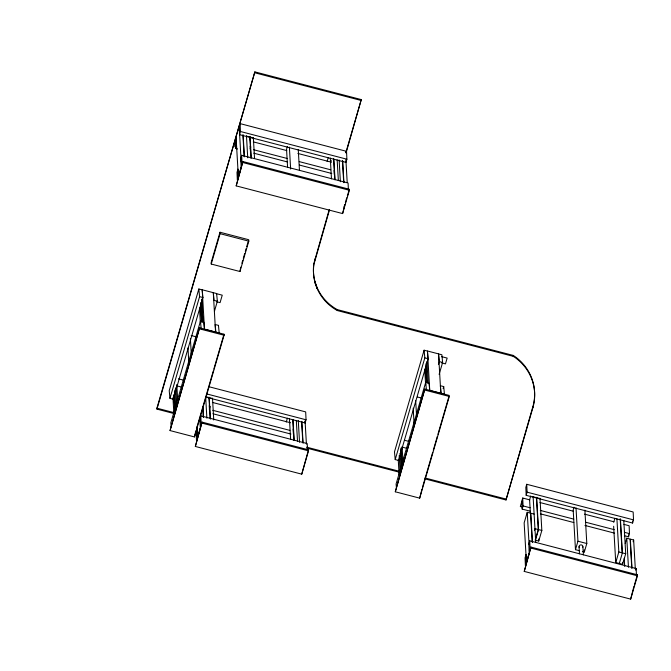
<?xml version="1.0" encoding="UTF-8"?>
<svg xmlns="http://www.w3.org/2000/svg" width="671" height="671" viewBox="0 0 671 671"><rect width="100%" height="100%" fill="white"/><g stroke="black" fill="none" stroke-linecap="round" stroke-linejoin="round"><path stroke-width="1.01" d="M329.159 209.838L313.877 263.426A48.471 46.224 -3.3 0 0 314.934 281.434L314.774 282.441L316.964 288.111A48.471 46.224 -3.3 0 0 337.278 310.539L513.172 356.318L514.842 357.375A49.503 47.213 -3.3 0 1 532.875 407.75L506.009 499.979L425.07 478.909M329.511 209.771L313.927 264.366A48.471 46.224 -3.3 0 0 314.984 282.374M250.199 148.845L250.778 146.857M209.352 409.419L210.216 406.433M174.158 413.596L156.955 409.117L156.897 408.178L254.863 71.881L361.275 99.585L346.152 152.636M239.186 126.785L240.117 123.623L346.53 151.327L346.89 159.212L345.959 162.374L239.547 134.67L239.186 126.785L241.199 162.055M156.955 409.117L254.863 71.881M237.542 148.954L235.513 148.425L236.444 145.263L236.083 137.379L238.356 176.8L241.443 166.215M239.547 134.67L240.47 131.508L240.117 123.623M198.842 288.991L169.218 390.665L169.956 398.348L173.286 399.203L202.902 297.521L202.164 289.847L198.842 288.991L199.572 296.666L169.956 398.348M241.669 155.295L240.738 158.465L241.099 166.349L242.021 163.179L241.669 155.295L348.081 182.998L348.392 189.901M219.996 232.241L211.155 262.604L211.239 264.047L239.958 271.52L248.807 241.157L248.723 239.723L219.996 232.241L220.08 233.684L211.239 264.047M174.946 392.443L176.867 385.867L181.606 387.133M242.91 161.543L236.184 185.884L342.596 213.579L349.381 190.279L349.323 189.247L242.91 161.543L236.184 185.884M250.124 139.971L250.686 138.041M204.42 328.723L203.774 322.005L200.453 321.157L170.837 422.831L171.206 426.672M199.606 327.859L170.048 430.572L194.439 436.922L224.055 335.24L223.997 334.208L199.606 327.859L170.048 430.572M214.46 311.193L217.362 301.22L216.624 293.546L213.303 292.69L214.041 300.365L217.362 301.22M240.738 267.142L239.958 271.52M241.879 263.225L242.734 260.289M243.305 258.327L244.73 253.428M245.301 251.474L246.156 248.53M246.727 246.576L248.153 241.677M195.831 430.899L194.439 436.922M196.41 428.903L213.252 371.088M213.831 369.092L223.997 334.208M200.822 415.869L199.891 419.04L200.252 426.924L201.174 423.753L200.822 415.869L307.234 443.573L307.503 449.486M200.595 426.79L197.509 437.375L196.913 426.999M202.063 422.118L195.336 446.458L301.749 474.154L308.534 450.853L308.475 449.822L202.063 422.118L195.336 446.458M287.373 146.521L286.551 149.348L287.574 167.096M327.113 161.468L328.236 157.618M330.669 162.39L331.231 160.47M345.808 152.703L361.275 99.585M346.068 152.904L346.53 151.327M343.997 207.163L344.693 204.789M344.802 204.781L342.596 213.579M345.364 202.835L346.739 197.76M347.343 196.041L349.046 190.212M286.265 422.042L287.389 418.192M205.796 397.098L305.112 422.948L306.043 419.786L305.682 411.902L209.402 386.84M308.475 449.822L301.749 474.154M424.089 350.212L394.473 451.893L395.211 459.568L398.532 460.423L428.148 358.742L427.41 351.067L424.089 350.212L424.827 357.886L395.211 459.568M400.201 453.663L401.568 448.966M429.675 389.943L429.029 383.225L425.699 382.378L396.083 484.051L396.452 487.892M424.852 389.079L395.294 491.793L419.685 498.142L449.302 396.46L449.243 395.429L424.852 389.079L395.294 491.793M438.415 364.579L439.287 361.585L438.549 353.911L441.879 354.766L442.617 362.441L439.128 374.401M443.128 388.584L443.716 386.588L440.386 385.733L441.124 393.416L444.445 394.263L443.716 386.588M421.95 489.125L419.685 498.142M422.529 487.138L432.694 452.246M433.273 450.249L437.341 436.293M437.92 434.305L448.949 396.427M506.009 499.979L532.824 406.811A49.503 47.213 -3.3 0 0 514.791 356.435L513.114 355.387L337.228 309.599A48.471 46.224 -3.3 0 1 316.913 287.171L314.934 281.434L314.774 282.441M529.813 499.887L522.717 498.016L521.786 501.203L522.147 509.088L530.249 511.201M526.743 484.286L525.821 487.448L526.173 495.332L632.594 523.036L633.516 519.874L633.164 511.99L526.743 484.286L527.104 492.17L526.173 495.332M522.147 509.088L523.07 505.926L522.717 498.041M530.719 495.953L529.595 499.803L530.367 513.281M532.237 542.235L530.56 513.164L527.23 512.3L524.152 522.885L526.425 562.34L529.511 551.747L529.385 549.675M529.729 540.834L528.807 543.996L529.159 551.881L530.09 548.719L529.729 540.834L636.15 568.538L636.418 574.451M534.393 530.593L534.955 528.664L538.276 529.528L535.198 540.121M530.971 547.083L524.244 571.415L630.665 599.119L637.45 575.819L637.391 574.787L530.971 547.083L524.244 571.415M536.649 497.387L538.511 529.587L535.424 540.18L538.746 541.044L541.832 530.459L539.979 498.251M574.007 507.184L573.185 510.01L575.475 549.683L579.417 550.706M575.475 549.683L577.941 541.212L576.012 507.804M582.369 551.478L584.34 551.99L586.806 543.518L584.886 510.111M613.747 522.172L614.871 518.28M623.787 520.495L625.707 553.743L622.621 564.336L615.743 562.55L618.83 551.956L616.909 518.733M619.299 563.472L622.378 552.879L620.465 519.656M625.229 543.502L626.773 538.209L630.094 539.073L631.772 568.144M624.508 535.735L628.559 536.792L629.49 533.63L629.13 525.745L623.913 524.361M633.139 541.765L633.65 539.996L630.329 539.132L631.998 568.203M635.689 570.124L636.15 568.538M633.961 586.194L630.665 599.119M634.565 584.491L637.391 574.787M316.754 288.178L316.913 287.171L316.964 288.111M199.572 296.666L202.902 297.521M424.827 357.886L428.148 358.742M439.287 361.585L442.617 362.441M254.913 72.82L361.334 100.516M240.47 131.508L346.89 159.212M246.483 136.112L253.361 137.907M253.311 141.866L286.76 150.572M297.907 153.474L331.357 162.181M253.672 149.75L287.113 158.457M299.274 161.619L330.694 169.797M235.647 146.387L233.701 145.875L235.244 140.566L235.362 142.504M253.755 153.173L287.205 161.879M299.367 165.049L331.793 173.487M242.969 162.583L349.381 190.279M220.08 233.684L248.807 241.157M216.683 293.739L222.244 295.181L220.071 302.629L216.364 301.665M441.526 356.62L447.154 358.088L445.46 363.892L441.711 362.91M199.664 328.891L224.055 335.24M424.919 390.111L449.302 396.46M191.185 335.525L196.117 336.808M417.421 397.006L421.363 398.029M178.444 378.83L183.485 380.147M404.705 440.319L408.731 441.367M206.718 393.927L306.043 419.786M206.618 396.947L212.514 398.482M212.464 402.441L290.509 422.755M212.824 410.325L289.847 430.371M527.104 492.17L633.516 519.874M533.118 496.775L539.996 498.57M212.908 413.755L290.946 434.07M539.945 502.529L573.395 511.235M584.542 514.137L613.931 521.786M156.897 408.178L174.099 412.657M306.639 447.154L399.723 471.386M425.02 477.97L505.959 499.039M306.697 448.094L399.773 472.325M523.07 505.926L530.165 507.771M540.298 510.413L573.747 519.119M585.909 522.281L614.284 529.671M624.424 532.313L629.49 533.63M202.122 423.158L308.534 450.853M522.357 507.066L520.327 506.538L521.879 501.229L521.988 503.166M540.39 513.843L573.831 522.55M584.978 525.452L614.376 533.101M534.116 514.087L530.786 513.223L532.464 542.294M538.511 529.587L541.832 530.459M577.941 541.212L586.806 543.518M618.83 551.956L625.707 553.743M531.029 548.115L637.45 575.819M402.114 447.087L406.861 448.354M314.724 281.501L316.704 287.238M425.699 382.378L426.345 389.096M200.453 321.157L201.191 328.832M633.65 539.996L635.328 569.067M626.773 538.209L628.45 567.28M624.223 558.146L624.701 566.45M620.18 518.557L622.151 552.82M622.503 562.256L622.621 564.336M613.646 526.24L615.743 562.55M584.223 549.901L584.34 551.99M582.898 546.722L583.367 554.858M579.048 546.706L579.459 553.827M532.824 406.811L532.875 407.75M536.423 497.345L538.276 529.528M538.628 538.972L538.746 541.044M533.101 496.473L535.735 542.143M527.23 512.3L529.092 544.483M513.114 355.387L513.172 356.318M426.957 361.443L428.157 383.46M425.909 363.799L426.991 382.487M425.783 366.794L426.681 382.369M425.724 367.012L426.622 382.587M424.735 369.159L425.632 384.726M415.693 400.662L416.532 415.282M413.168 408.094L414.066 423.753M402.097 446.794L402.935 461.329M401.115 448.933L402.072 465.548M400.99 448.119L402.004 465.766M400.184 453.37L401.032 468.14M399.195 455.508L400.218 473.156M398.264 459.945L399.102 474.481M345.884 159.656L347.201 182.495M342.68 160.864L343.938 182.663M342.453 160.805L343.711 182.604M339.123 159.941L340.382 181.74M337.161 159.857L338.36 180.625M333.831 158.993L335.03 179.761M333.604 158.935L334.804 179.702M334.074 170.451L334.317 174.603M330.283 158.071L331.474 178.83M337.228 309.599L337.278 310.53M314.858 258.947L314.909 259.887M298.251 149.448L299.451 170.325M289.386 147.134L290.644 169.058M305.095 421.262L306.412 444.11M301.833 421.438L303.091 443.237M301.606 421.38L302.797 442.139M298.276 420.516L299.534 442.315M296.314 420.432L297.513 441.199M292.984 419.568L294.183 440.335M292.757 419.509L293.957 440.277M293.11 428.954L293.403 434.145M289.436 418.645L290.627 439.413M253.344 137.605L254.544 158.373M250.023 136.741L251.222 157.509M249.797 136.683L251.046 158.482M250.14 146.127L250.442 151.31M246.467 135.819L247.733 157.828M243.145 134.955L244.395 156.754M242.91 134.896L244.169 156.695M212.497 398.18L213.755 419.987M209.176 397.316L210.434 419.123M208.949 397.257L210.14 418.025M209.235 405.661L209.478 409.813M201.652 299.182L202.969 322.021M201.644 300.44L202.902 322.239M200.663 302.579L201.736 321.266M200.47 305.791L201.493 322.189M205.636 396.687L206.878 418.192M199.488 307.93L200.327 322.466M202.952 406.945L203.548 417.328M202.726 406.886L203.321 417.27M200.176 419.518L200.293 421.598M190.379 338.402L191.285 354.062M187.972 347.922L188.878 363.581M176.783 384.533L177.681 400.109M175.861 387.712L176.758 404.546M174.812 390.069L175.785 406.92M174.007 395.328L174.846 409.864M173.881 394.506L174.779 410.082M172.959 397.685L173.915 414.292M632.501 521.065L632.594 523.036M628.475 534.821L628.559 536.792M305.028 420.977L305.112 422.948M235.16 140.541L235.513 148.425M197.425 437.66L197.073 429.775L196.15 432.946L196.502 440.83M579.291 547.628A1.929 1.837 -3.3 0 1 580.742 544.894A1.929 1.837 -3.3 0 1 582.831 547.201M237.92 169.201L236.997 172.363L237.349 180.247L238.272 177.085L237.92 169.201M525.989 554.741L525.058 557.903L525.41 565.787L526.341 562.625L525.989 554.741M218.461 325.368L215.139 324.512L215.869 332.195L219.199 333.042L218.461 325.368M213.303 292.665L202.214 289.78L204.487 329.226L215.576 332.111L213.303 292.665M438.549 353.885L427.469 351L429.742 390.447L440.822 393.332L438.549 353.885"/></g></svg>
